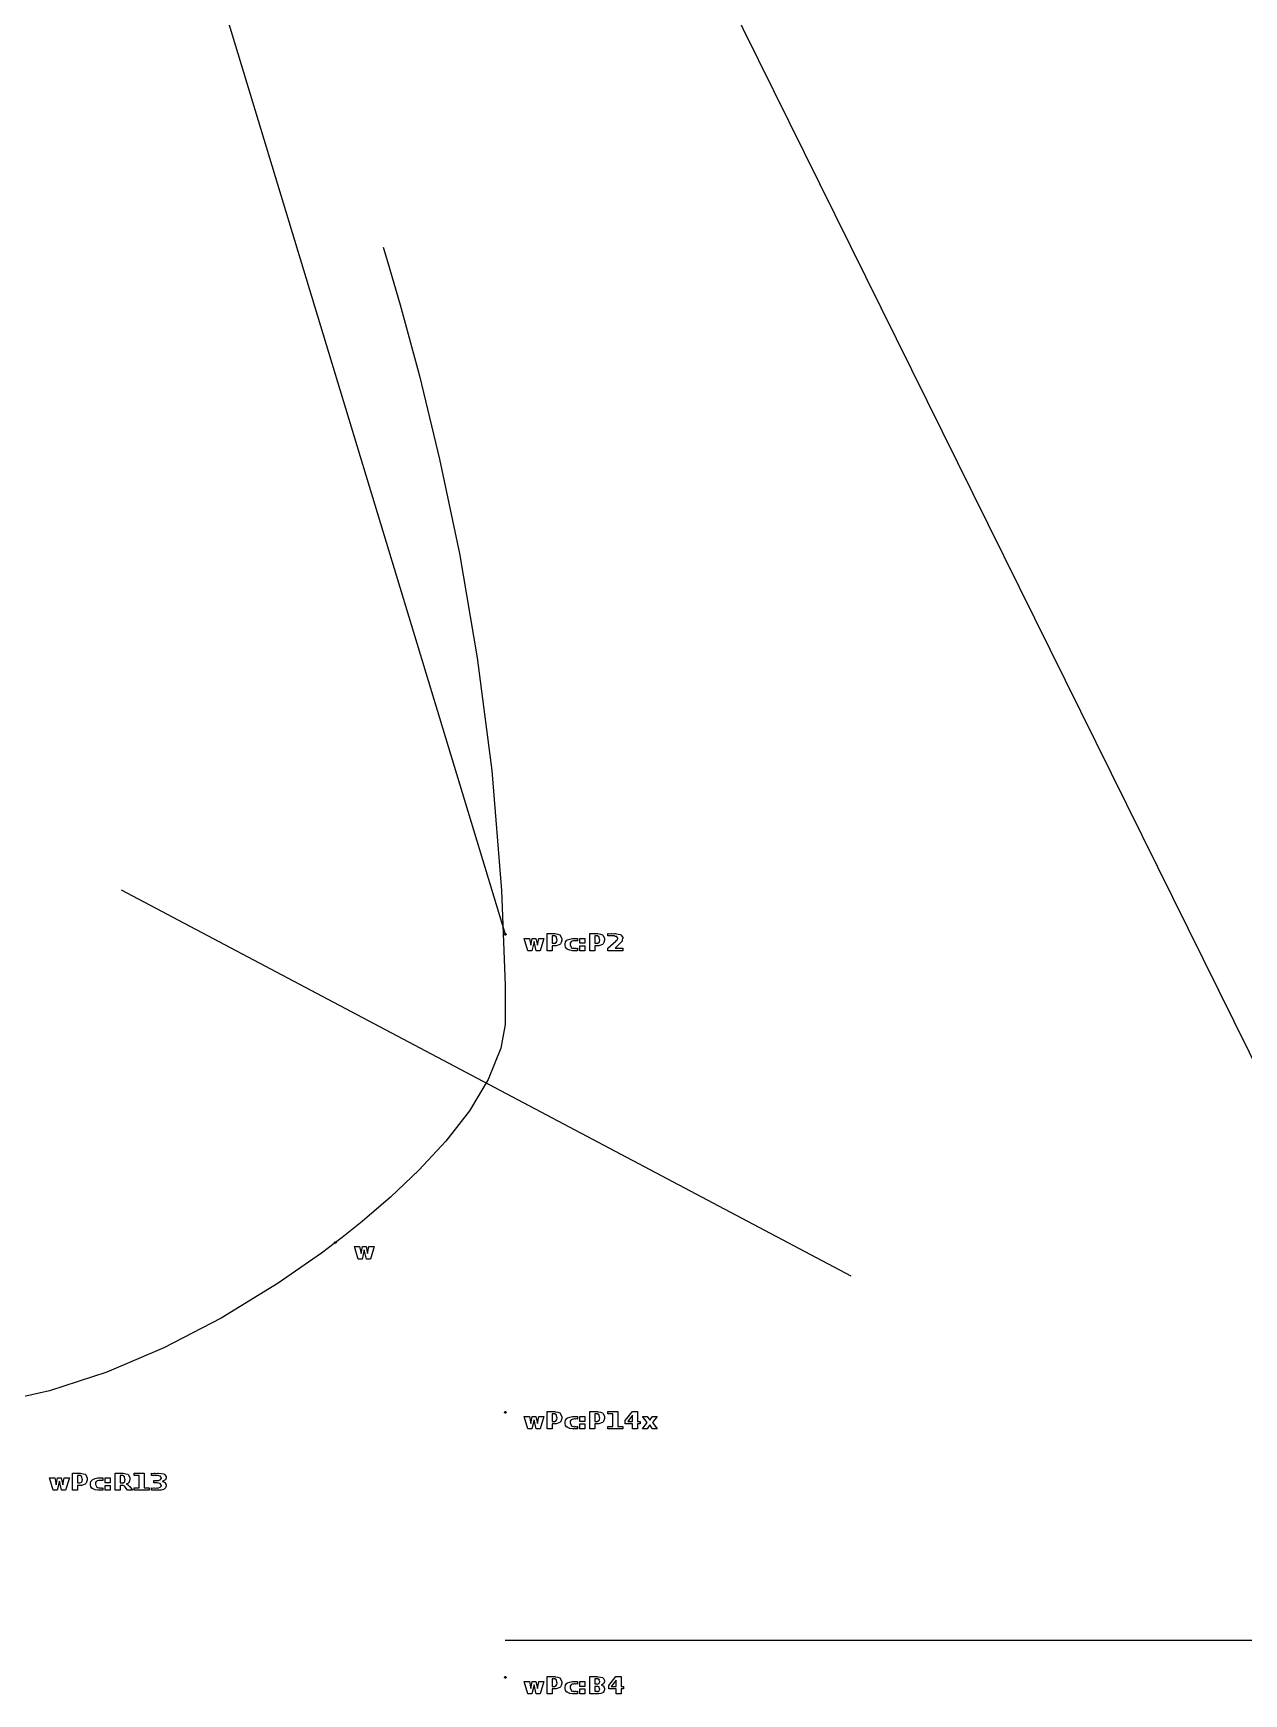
# Model space of a CAD drawing. Extents: x 0 to 25.1, y 0 to 22.3.
# Drawn here: x 11.87 to 17.65, y 8.71 to 16.63 of the extents above; entities that cross this region are included whole.
import ezdxf

# ---------------------------------------------------------------- set-up
doc = ezdxf.new("R2010")
doc.units = 0
doc.layers.get('0').update_dxf_attribs({"linetype": 'CONTINUOUS'})

msp = doc.modelspace()

# ---------------------------------------------------------------- linework, layer by layer
at = {"color": 0}
for p, q in [((13.5736, 20.059), (19.0593, 8.9662)), ((12.2075, 18.6551), (14.1258, 12.3324)), ((13.5434, 15.6081), (13.5641, 15.5397)), ((13.5641, 15.5397), (13.6241, 15.3339)), ((13.6241, 15.3339), (13.7163, 14.995)), ((13.7163, 14.995), (13.813, 14.5976)), ((13.813, 14.5976), (13.9074, 14.1476)), ((13.9074, 14.1476), (13.9928, 13.6507)), ((13.9928, 13.6507), (14.0621, 13.113)), ((14.0621, 13.113), (14.1088, 12.5403)), ((15.7761, 10.7013), (12.2962, 12.5428)), ((14.1088, 12.5403), (14.1258, 12.0891)), ((14.1258, 12.0891), (14.1258, 11.9386)), ((14.1258, 11.9014), (14.1043, 11.7894)), ((14.1258, 11.9386), (14.1258, 11.9014)), ((14.1043, 11.7894), (14.0449, 11.6389)), ((14.0449, 11.6389), (13.955, 11.4899)), ((13.955, 11.4899), (13.8424, 11.3451)), ((13.8424, 11.3451), (13.7146, 11.2071)), ((13.7146, 11.2071), (13.5792, 11.0789)), ((13.5792, 11.0789), (13.4438, 10.963)), ((13.4438, 10.963), (13.3484, 10.8869)), ((13.316, 10.8623), (13.2494, 10.8118)), ((13.3484, 10.8869), (13.316, 10.8623)), ((13.2494, 10.8118), (13.0434, 10.6685)), ((13.0434, 10.6685), (12.7708, 10.5007)), ((12.7708, 10.5007), (12.4983, 10.3592)), ((12.4983, 10.3592), (12.2257, 10.2441)), ((12.2257, 10.2441), (11.9531, 10.1557)), ((11.9531, 10.1557), (11.6806, 10.0942))]:
    msp.add_line(p, q, dxfattribs=at)
at = {"color": 93}
for p, q in [((14.1219, 12.3333), (14.1249, 12.3363)), ((14.1219, 12.3324), (14.1219, 12.3333)), ((14.1219, 12.3314), (14.1219, 12.3324)), ((14.1249, 12.3284), (14.1219, 12.3314)), ((14.1249, 12.3363), (14.1258, 12.3363)), ((14.1258, 12.3284), (14.1249, 12.3284)), ((14.1258, 12.3363), (14.1268, 12.3363)), ((14.1268, 12.3284), (14.1258, 12.3284)), ((14.1268, 12.3363), (14.1297, 12.3333)), ((14.1297, 12.3314), (14.1268, 12.3284)), ((14.1297, 12.3333), (14.1297, 12.3324)), ((14.1297, 12.3324), (14.1297, 12.3314)), ((14.1219, 10.0535), (14.1249, 10.0564)), ((14.1219, 10.0525), (14.1219, 10.0535)), ((14.1219, 10.0515), (14.1219, 10.0525)), ((14.1249, 10.0486), (14.1219, 10.0515)), ((14.1249, 10.0564), (14.1258, 10.0564)), ((14.1258, 10.0486), (14.1249, 10.0486)), ((14.1258, 10.0564), (14.1268, 10.0564)), ((14.1268, 10.0486), (14.1258, 10.0486)), ((14.1268, 10.0564), (14.1297, 10.0535)), ((14.1297, 10.0515), (14.1268, 10.0486)), ((14.1297, 10.0535), (14.1297, 10.0525)), ((14.1297, 10.0525), (14.1297, 10.0515)), ((14.1219, 8.79), (14.1249, 8.793)), ((14.1219, 8.789), (14.1219, 8.79)), ((14.1249, 8.793), (14.1258, 8.793)), ((14.1258, 8.793), (14.1268, 8.793)), ((14.1268, 8.793), (14.1297, 8.79)), ((14.1297, 8.79), (14.1297, 8.789)), ((14.1219, 8.788), (14.1219, 8.789)), ((14.1249, 8.7851), (14.1219, 8.788)), ((14.1258, 8.7851), (14.1249, 8.7851)), ((14.1268, 8.7851), (14.1258, 8.7851)), ((14.1297, 8.788), (14.1268, 8.7851)), ((14.1297, 8.789), (14.1297, 8.788))]:
    msp.add_line(p, q, dxfattribs=at)
at = {"color": 9}
for p, q in [((14.2163, 12.3126), (14.2411, 12.3126)), ((14.2343, 12.2536), (14.2163, 12.3126)), ((14.2411, 12.3126), (14.2482, 12.2794)), ((14.2482, 12.2794), (14.2544, 12.3126)), ((14.2636, 12.2968), (14.2535, 12.2536)), ((14.2544, 12.3126), (14.2725, 12.3126)), ((14.274, 12.2536), (14.2636, 12.2968)), ((14.2725, 12.3126), (14.279, 12.2796)), ((14.279, 12.2796), (14.286, 12.3126)), ((14.286, 12.3126), (14.3107, 12.3126)), ((14.3107, 12.3126), (14.2929, 12.2536)), ((14.3254, 12.336), (14.3625, 12.336)), ((14.3254, 12.2536), (14.3254, 12.336)), ((14.349, 12.3243), (14.349, 12.289)), ((14.3604, 12.3243), (14.349, 12.3243)), ((14.349, 12.289), (14.3604, 12.289)), ((14.3625, 12.2772), (14.349, 12.2772)), ((14.349, 12.2772), (14.349, 12.2536)), ((14.3625, 12.3243), (14.3604, 12.3243)), ((14.3604, 12.289), (14.3607, 12.2885)), ((14.3607, 12.2885), (14.3689, 12.2928)), ((14.3625, 12.336), (14.3646, 12.335)), ((14.3689, 12.3197), (14.3625, 12.3243)), ((14.3683, 12.2772), (14.3625, 12.2772)), ((14.3646, 12.335), (14.376, 12.3325)), ((14.3857, 12.2833), (14.3683, 12.2772)), ((14.3694, 12.3198), (14.3689, 12.3197)), ((14.3689, 12.2928), (14.3694, 12.2935)), ((14.37, 12.319), (14.3694, 12.3198)), ((14.3694, 12.2935), (14.3696, 12.2935)), ((14.3696, 12.2935), (14.3718, 12.2976)), ((14.3724, 12.3072), (14.37, 12.319)), ((14.3718, 12.2976), (14.3728, 12.3045)), ((14.3728, 12.3068), (14.3724, 12.3072)), ((14.3728, 12.3045), (14.3728, 12.3068)), ((14.376, 12.3325), (14.386, 12.3298)), ((14.3875, 12.2848), (14.3857, 12.2833)), ((14.386, 12.3298), (14.3875, 12.3284)), ((14.3875, 12.3284), (14.3886, 12.3268)), ((14.3889, 12.2861), (14.3875, 12.2848)), ((14.3886, 12.3268), (14.3961, 12.3118)), ((14.3924, 12.2927), (14.3889, 12.2861)), ((14.3951, 12.3034), (14.3924, 12.2927)), ((14.3961, 12.3068), (14.3951, 12.3034)), ((14.3961, 12.3118), (14.3961, 12.3068)), ((14.411, 12.2853), (14.4129, 12.2953)), ((14.4119, 12.2831), (14.411, 12.2853)), ((14.4119, 12.2798), (14.4119, 12.2831)), ((14.4135, 12.2698), (14.4119, 12.2798)), ((14.4129, 12.2953), (14.4204, 12.3035)), ((14.4204, 12.3035), (14.4221, 12.3048)), ((14.4221, 12.3048), (14.4232, 12.3053)), ((14.4232, 12.3053), (14.4335, 12.3095)), ((14.4335, 12.3095), (14.4463, 12.3126)), ((14.4356, 12.2831), (14.435, 12.2816)), ((14.435, 12.2816), (14.4396, 12.2709)), ((14.4387, 12.2952), (14.4353, 12.2904)), ((14.4353, 12.2904), (14.4356, 12.2849)), ((14.4356, 12.2849), (14.4356, 12.2831)), ((14.4404, 12.2959), (14.4387, 12.2952)), ((14.4411, 12.2967), (14.4404, 12.2959)), ((14.4446, 12.2988), (14.4411, 12.2967)), ((14.4515, 12.3002), (14.4446, 12.2988)), ((14.4463, 12.3126), (14.4506, 12.3126)), ((14.4506, 12.3126), (14.4507, 12.3123)), ((14.4507, 12.3123), (14.4582, 12.3126)), ((14.4539, 12.3007), (14.4515, 12.3002)), ((14.4556, 12.3007), (14.4539, 12.3007)), ((14.4611, 12.3002), (14.4556, 12.3007)), ((14.4582, 12.3126), (14.4608, 12.3126)), ((14.4608, 12.3126), (14.4612, 12.3123)), ((14.4624, 12.3007), (14.4611, 12.3002)), ((14.4612, 12.3123), (14.4685, 12.3126)), ((14.4643, 12.3007), (14.4624, 12.3007)), ((14.4701, 12.3002), (14.4643, 12.3007)), ((14.4685, 12.3126), (14.471, 12.3126)), ((14.471, 12.3007), (14.4701, 12.3002)), ((14.471, 12.3126), (14.471, 12.3007)), ((14.4819, 12.3126), (14.5056, 12.3126)), ((14.4819, 12.289), (14.4819, 12.3126)), ((14.5056, 12.289), (14.4819, 12.289)), ((14.4819, 12.2772), (14.5056, 12.2772)), ((14.4819, 12.2536), (14.4819, 12.2772)), ((14.5056, 12.3126), (14.5056, 12.289)), ((14.5056, 12.2772), (14.5056, 12.2536)), ((14.5292, 12.336), (14.5663, 12.336)), ((14.5292, 12.2536), (14.5292, 12.336)), ((14.5528, 12.3243), (14.5528, 12.289)), ((14.564, 12.3243), (14.5528, 12.3243)), ((14.5528, 12.289), (14.564, 12.289)), ((14.5663, 12.2772), (14.5528, 12.2772)), ((14.5528, 12.2772), (14.5528, 12.2536)), ((14.5663, 12.3243), (14.564, 12.3243)), ((14.564, 12.289), (14.5644, 12.2885)), ((14.5644, 12.2885), (14.5726, 12.2928)), ((14.5663, 12.336), (14.5683, 12.335)), ((14.5726, 12.3197), (14.5663, 12.3243)), ((14.5719, 12.2772), (14.5663, 12.2772)), ((14.5683, 12.335), (14.5797, 12.3325)), ((14.5893, 12.2833), (14.5719, 12.2772)), ((14.5732, 12.3198), (14.5726, 12.3197)), ((14.5726, 12.2928), (14.5732, 12.2935)), ((14.5738, 12.319), (14.5732, 12.3198)), ((14.5732, 12.2935), (14.5756, 12.2976)), ((14.5732, 12.2935), (14.5732, 12.2935)), ((14.5761, 12.3072), (14.5738, 12.319)), ((14.5756, 12.2976), (14.5764, 12.3045)), ((14.5764, 12.3068), (14.5761, 12.3072)), ((14.5764, 12.3045), (14.5764, 12.3068)), ((14.5797, 12.3325), (14.5897, 12.3298)), ((14.5912, 12.2848), (14.5893, 12.2833)), ((14.5897, 12.3298), (14.5912, 12.3284)), ((14.5912, 12.3284), (14.5922, 12.3268)), ((14.5926, 12.2861), (14.5912, 12.2848)), ((14.5922, 12.3268), (14.5999, 12.3118)), ((14.596, 12.2927), (14.5926, 12.2861)), ((14.5987, 12.3034), (14.596, 12.2927)), ((14.5999, 12.3068), (14.5987, 12.3034)), ((14.5999, 12.3118), (14.5999, 12.3068)), ((14.6157, 12.3243), (14.6157, 12.336)), ((14.6157, 12.336), (14.6161, 12.3351)), ((14.6172, 12.3243), (14.6157, 12.3243)), ((14.6157, 12.2653), (14.6531, 12.2998)), ((14.6161, 12.3351), (14.6228, 12.3344)), ((14.6221, 12.3242), (14.6172, 12.3243)), ((14.6292, 12.3243), (14.6221, 12.3242)), ((14.6228, 12.3344), (14.6303, 12.336)), ((14.6315, 12.3243), (14.6292, 12.3243)), ((14.6303, 12.336), (14.6328, 12.336)), ((14.6343, 12.3243), (14.6315, 12.3243)), ((14.6328, 12.336), (14.6342, 12.335)), ((14.6342, 12.335), (14.641, 12.3344)), ((14.6429, 12.3242), (14.6343, 12.3243)), ((14.641, 12.3344), (14.6471, 12.336)), ((14.645, 12.3243), (14.6429, 12.3242)), ((14.6464, 12.3243), (14.645, 12.3243)), ((14.6508, 12.3221), (14.6464, 12.3243)), ((14.6471, 12.336), (14.649, 12.336)), ((14.649, 12.336), (14.6518, 12.335)), ((14.6678, 12.2827), (14.6504, 12.2653)), ((14.6564, 12.3207), (14.6508, 12.3221)), ((14.6518, 12.335), (14.6644, 12.3328)), ((14.6531, 12.2998), (14.6532, 12.3)), ((14.6532, 12.3), (14.6601, 12.3056)), ((14.6581, 12.3211), (14.6564, 12.3207)), ((14.6588, 12.3205), (14.6581, 12.3211)), ((14.6626, 12.3134), (14.6588, 12.3205)), ((14.6601, 12.3056), (14.6606, 12.3061)), ((14.6606, 12.3061), (14.6629, 12.3111)), ((14.6606, 12.3061), (14.6606, 12.3061)), ((14.6629, 12.3128), (14.6626, 12.3134)), ((14.6629, 12.3111), (14.6629, 12.3128)), ((14.6644, 12.3328), (14.675, 12.3308)), ((14.6697, 12.2843), (14.6678, 12.2827)), ((14.6815, 12.2977), (14.6697, 12.2843)), ((14.675, 12.3308), (14.6767, 12.3298)), ((14.6767, 12.3298), (14.6781, 12.3282)), ((14.6781, 12.3282), (14.6864, 12.3165)), ((14.6829, 12.2992), (14.6815, 12.2977)), ((14.6835, 12.3003), (14.6829, 12.2992)), ((14.6839, 12.3054), (14.6835, 12.3003)), ((14.6853, 12.3112), (14.6839, 12.3054)), ((14.6864, 12.3126), (14.6853, 12.3112)), ((14.6864, 12.3165), (14.6864, 12.3126)), ((14.2535, 12.2536), (14.2343, 12.2536)), ((14.2929, 12.2536), (14.274, 12.2536)), ((14.349, 12.2536), (14.3254, 12.2536)), ((14.4197, 12.262), (14.4135, 12.2698)), ((14.4221, 12.2614), (14.4197, 12.262)), ((14.4239, 12.2601), (14.4221, 12.2614)), ((14.4333, 12.2555), (14.4239, 12.2601)), ((14.4463, 12.2536), (14.4333, 12.2555)), ((14.4396, 12.2709), (14.4404, 12.2701)), ((14.4404, 12.2701), (14.4403, 12.2694)), ((14.4403, 12.2694), (14.4446, 12.2662)), ((14.4446, 12.2662), (14.4515, 12.2653)), ((14.4506, 12.2536), (14.4463, 12.2536)), ((14.4525, 12.2536), (14.4506, 12.2536)), ((14.4515, 12.2653), (14.4539, 12.2653)), ((14.4582, 12.2536), (14.4525, 12.2536)), ((14.4539, 12.2653), (14.4538, 12.2651)), ((14.4538, 12.2651), (14.4569, 12.2638)), ((14.4569, 12.2638), (14.4614, 12.2653)), ((14.4608, 12.2536), (14.4582, 12.2536)), ((14.4626, 12.2536), (14.4608, 12.2536)), ((14.4614, 12.2653), (14.4629, 12.2653)), ((14.4685, 12.2536), (14.4626, 12.2536)), ((14.4629, 12.2653), (14.4631, 12.2649)), ((14.4631, 12.2649), (14.4662, 12.2638)), ((14.4662, 12.2638), (14.4697, 12.2653)), ((14.471, 12.2536), (14.4685, 12.2536)), ((14.4697, 12.2653), (14.471, 12.2653)), ((14.471, 12.2653), (14.471, 12.2536)), ((14.5056, 12.2536), (14.4819, 12.2536)), ((14.5528, 12.2536), (14.5292, 12.2536)), ((14.6157, 12.2536), (14.6157, 12.2653)), ((14.6864, 12.2536), (14.6157, 12.2536)), ((14.6504, 12.2653), (14.6864, 12.2653)), ((14.6864, 12.2653), (14.6864, 12.2536)), ((13.4065, 10.8426), (13.4312, 10.8426)), ((13.4245, 10.7835), (13.4065, 10.8426)), ((13.4436, 10.7835), (13.4245, 10.7835)), ((13.4312, 10.8426), (13.4384, 10.8093)), ((13.4384, 10.8093), (13.4447, 10.8426)), ((13.4538, 10.8267), (13.4436, 10.7835)), ((13.4447, 10.8426), (13.4627, 10.8426)), ((13.4642, 10.7835), (13.4538, 10.8267)), ((13.4627, 10.8426), (13.4692, 10.8096)), ((13.4831, 10.7835), (13.4642, 10.7835)), ((13.4692, 10.8096), (13.4761, 10.8426)), ((13.4761, 10.8426), (13.5009, 10.8426)), ((13.5009, 10.8426), (13.4831, 10.7835)), ((14.2163, 10.0328), (14.2411, 10.0328)), ((14.2343, 9.9737), (14.2163, 10.0328)), ((14.2411, 10.0328), (14.2482, 9.9996)), ((14.2482, 9.9996), (14.2544, 10.0328)), ((14.2636, 10.0169), (14.2535, 9.9737)), ((14.2544, 10.0328), (14.2725, 10.0328)), ((14.274, 9.9737), (14.2636, 10.0169)), ((14.2725, 10.0328), (14.279, 9.9998)), ((14.279, 9.9998), (14.286, 10.0328)), ((14.286, 10.0328), (14.3107, 10.0328)), ((14.3107, 10.0328), (14.2929, 9.9737)), ((14.3254, 10.0562), (14.3625, 10.0562)), ((14.3254, 9.9737), (14.3254, 10.0562)), ((14.349, 10.0445), (14.349, 10.0091)), ((14.3604, 10.0445), (14.349, 10.0445)), ((14.349, 10.0091), (14.3604, 10.0091)), ((14.3625, 9.9974), (14.349, 9.9974)), ((14.349, 9.9974), (14.349, 9.9737)), ((14.3625, 10.0445), (14.3604, 10.0445)), ((14.3604, 10.0091), (14.3607, 10.0087)), ((14.3607, 10.0087), (14.3689, 10.0129)), ((14.3625, 10.0562), (14.3646, 10.0551)), ((14.3689, 10.0398), (14.3625, 10.0445)), ((14.3683, 9.9974), (14.3625, 9.9974)), ((14.3646, 10.0551), (14.376, 10.0527)), ((14.3857, 10.0035), (14.3683, 9.9974)), ((14.3694, 10.0399), (14.3689, 10.0398)), ((14.3689, 10.0129), (14.3694, 10.0137)), ((14.37, 10.0392), (14.3694, 10.0399)), ((14.3694, 10.0137), (14.3696, 10.0137)), ((14.3696, 10.0137), (14.3718, 10.0177)), ((14.3724, 10.0274), (14.37, 10.0392)), ((14.3718, 10.0177), (14.3728, 10.0246)), ((14.3728, 10.0269), (14.3724, 10.0274)), ((14.3728, 10.0246), (14.3728, 10.0269)), ((14.376, 10.0527), (14.386, 10.0499)), ((14.3875, 10.005), (14.3857, 10.0035)), ((14.386, 10.0499), (14.3875, 10.0486)), ((14.3875, 10.0486), (14.3886, 10.0469)), ((14.3889, 10.0063), (14.3875, 10.005)), ((14.3886, 10.0469), (14.3961, 10.032)), ((14.3924, 10.0129), (14.3889, 10.0063)), ((14.3951, 10.0236), (14.3924, 10.0129)), ((14.3961, 10.0269), (14.3951, 10.0236)), ((14.3961, 10.032), (14.3961, 10.0269)), ((14.411, 10.0054), (14.4129, 10.0154)), ((14.4119, 10.0033), (14.411, 10.0054)), ((14.4119, 9.9999), (14.4119, 10.0033)), ((14.4135, 9.9899), (14.4119, 9.9999)), ((14.4129, 10.0154), (14.4204, 10.0237)), ((14.4197, 9.9822), (14.4135, 9.9899)), ((14.4221, 9.9816), (14.4197, 9.9822)), ((14.4204, 10.0237), (14.4221, 10.025)), ((14.4221, 10.025), (14.4232, 10.0255)), ((14.4239, 9.9802), (14.4221, 9.9816)), ((14.4232, 10.0255), (14.4335, 10.0296)), ((14.4333, 9.9757), (14.4239, 9.9802)), ((14.4335, 10.0296), (14.4463, 10.0328)), ((14.4356, 10.0033), (14.435, 10.0017)), ((14.435, 10.0017), (14.4396, 9.991)), ((14.4387, 10.0153), (14.4353, 10.0105)), ((14.4353, 10.0105), (14.4356, 10.0051)), ((14.4356, 10.0051), (14.4356, 10.0033)), ((14.4404, 10.0161), (14.4387, 10.0153)), ((14.4396, 9.991), (14.4404, 9.9902)), ((14.4404, 9.9902), (14.4403, 9.9896)), ((14.4403, 9.9896), (14.4446, 9.9863)), ((14.4411, 10.0169), (14.4404, 10.0161)), ((14.4446, 10.0189), (14.4411, 10.0169)), ((14.4515, 10.0204), (14.4446, 10.0189)), ((14.4446, 9.9863), (14.4515, 9.9855)), ((14.4463, 10.0328), (14.4506, 10.0328)), ((14.4506, 10.0328), (14.4507, 10.0325)), ((14.4507, 10.0325), (14.4582, 10.0328)), ((14.4539, 10.0208), (14.4515, 10.0204)), ((14.4515, 9.9855), (14.4539, 9.9855)), ((14.4539, 9.9855), (14.4538, 9.9853)), ((14.4538, 9.9853), (14.4569, 9.984)), ((14.4556, 10.0208), (14.4539, 10.0208)), ((14.4611, 10.0204), (14.4556, 10.0208)), ((14.4569, 9.984), (14.4614, 9.9855)), ((14.4582, 10.0328), (14.4608, 10.0328)), ((14.4608, 10.0328), (14.4612, 10.0325)), ((14.4624, 10.0208), (14.4611, 10.0204)), ((14.4612, 10.0325), (14.4685, 10.0328)), ((14.4614, 9.9855), (14.4629, 9.9855)), ((14.4643, 10.0208), (14.4624, 10.0208)), ((14.4629, 9.9855), (14.4631, 9.985)), ((14.4631, 9.985), (14.4662, 9.984)), ((14.4701, 10.0204), (14.4643, 10.0208)), ((14.4662, 9.984), (14.4697, 9.9855)), ((14.4685, 10.0328), (14.471, 10.0328)), ((14.4697, 9.9855), (14.471, 9.9855)), ((14.471, 10.0208), (14.4701, 10.0204)), ((14.471, 10.0328), (14.471, 10.0208)), ((14.471, 9.9855), (14.471, 9.9737)), ((14.4819, 10.0328), (14.5056, 10.0328)), ((14.4819, 10.0091), (14.4819, 10.0328)), ((14.5056, 10.0091), (14.4819, 10.0091)), ((14.4819, 9.9974), (14.5056, 9.9974)), ((14.4819, 9.9737), (14.4819, 9.9974)), ((14.5056, 10.0328), (14.5056, 10.0091)), ((14.5056, 9.9974), (14.5056, 9.9737)), ((14.5292, 10.0562), (14.5663, 10.0562)), ((14.5292, 9.9737), (14.5292, 10.0562)), ((14.5528, 10.0445), (14.5528, 10.0091)), ((14.564, 10.0445), (14.5528, 10.0445)), ((14.5528, 10.0091), (14.564, 10.0091)), ((14.5663, 9.9974), (14.5528, 9.9974)), ((14.5528, 9.9974), (14.5528, 9.9737)), ((14.5663, 10.0445), (14.564, 10.0445)), ((14.564, 10.0091), (14.5644, 10.0087)), ((14.5644, 10.0087), (14.5726, 10.0129)), ((14.5663, 10.0562), (14.5683, 10.0551)), ((14.5726, 10.0398), (14.5663, 10.0445)), ((14.5719, 9.9974), (14.5663, 9.9974)), ((14.5683, 10.0551), (14.5797, 10.0527)), ((14.5893, 10.0035), (14.5719, 9.9974)), ((14.5732, 10.0399), (14.5726, 10.0398)), ((14.5726, 10.0129), (14.5732, 10.0137)), ((14.5738, 10.0392), (14.5732, 10.0399)), ((14.5732, 10.0137), (14.5756, 10.0177)), ((14.5732, 10.0137), (14.5732, 10.0137)), ((14.5761, 10.0274), (14.5738, 10.0392)), ((14.5756, 10.0177), (14.5764, 10.0246)), ((14.5764, 10.0269), (14.5761, 10.0274)), ((14.5764, 10.0246), (14.5764, 10.0269)), ((14.5797, 10.0527), (14.5897, 10.0499)), ((14.5912, 10.005), (14.5893, 10.0035)), ((14.5897, 10.0499), (14.5912, 10.0486)), ((14.5912, 10.0486), (14.5922, 10.0469)), ((14.5926, 10.0063), (14.5912, 10.005)), ((14.5922, 10.0469), (14.5999, 10.032)), ((14.596, 10.0129), (14.5926, 10.0063)), ((14.5987, 10.0236), (14.596, 10.0129)), ((14.5999, 10.0269), (14.5987, 10.0236)), ((14.5999, 10.032), (14.5999, 10.0269)), ((14.6157, 10.0445), (14.6157, 10.0562)), ((14.6157, 10.0562), (14.6393, 10.0562)), ((14.6393, 10.0445), (14.6157, 10.0445)), ((14.6157, 9.9855), (14.6393, 9.9855)), ((14.6157, 9.9737), (14.6157, 9.9855)), ((14.6393, 10.0562), (14.6629, 10.0562)), ((14.6393, 9.9855), (14.6393, 10.0445)), ((14.6629, 10.0562), (14.6629, 9.9855)), ((14.6629, 9.9855), (14.6864, 9.9855)), ((14.6864, 9.9855), (14.6864, 9.9737)), ((14.6978, 10.0132), (14.7324, 10.0562)), ((14.6978, 9.9974), (14.6978, 10.0132)), ((14.7332, 9.9974), (14.6978, 9.9974)), ((14.7332, 10.0386), (14.71, 10.0091)), ((14.71, 10.0091), (14.7332, 10.0091)), ((14.7324, 10.0562), (14.7568, 10.0562)), ((14.7332, 10.0091), (14.7332, 10.0386)), ((14.7332, 9.9737), (14.7332, 9.9974)), ((14.7568, 10.0562), (14.7568, 10.0091)), ((14.7568, 10.0091), (14.7686, 10.0091)), ((14.7686, 9.9974), (14.7568, 9.9974)), ((14.7568, 9.9974), (14.7568, 9.9737)), ((14.7686, 10.0091), (14.7686, 9.9974)), ((14.8033, 10.0039), (14.78, 10.0328)), ((14.78, 10.0328), (14.8029, 10.0328)), ((14.78, 9.9737), (14.8033, 10.0039)), ((14.8153, 9.9926), (14.8025, 9.9737)), ((14.8029, 10.0328), (14.8153, 10.0145)), ((14.8153, 10.0145), (14.8276, 10.0328)), ((14.8283, 9.9737), (14.8153, 9.9926)), ((14.8507, 10.0328), (14.8275, 10.0039)), ((14.8275, 10.0039), (14.8507, 9.9737)), ((14.8276, 10.0328), (14.8507, 10.0328)), ((14.2535, 9.9737), (14.2343, 9.9737)), ((14.2929, 9.9737), (14.274, 9.9737)), ((14.349, 9.9737), (14.3254, 9.9737)), ((14.4463, 9.9737), (14.4333, 9.9757)), ((14.4506, 9.9737), (14.4463, 9.9737)), ((14.4525, 9.9737), (14.4506, 9.9737)), ((14.4582, 9.9737), (14.4525, 9.9737)), ((14.4608, 9.9737), (14.4582, 9.9737)), ((14.4626, 9.9737), (14.4608, 9.9737)), ((14.4685, 9.9737), (14.4626, 9.9737)), ((14.471, 9.9737), (14.4685, 9.9737)), ((14.5056, 9.9737), (14.4819, 9.9737)), ((14.5528, 9.9737), (14.5292, 9.9737)), ((14.6864, 9.9737), (14.6157, 9.9737)), ((14.7568, 9.9737), (14.7332, 9.9737)), ((14.8025, 9.9737), (14.78, 9.9737)), ((14.8507, 9.9737), (14.8283, 9.9737)), ((12.0619, 9.7631), (12.099, 9.7631)), ((12.0619, 9.6807), (12.0619, 9.7631)), ((12.0856, 9.7514), (12.0856, 9.716)), ((12.0968, 9.7514), (12.0856, 9.7514)), ((12.099, 9.7514), (12.0968, 9.7514)), ((12.099, 9.7631), (12.1011, 9.762)), ((12.1054, 9.7468), (12.099, 9.7514)), ((12.1011, 9.762), (12.1125, 9.7596)), ((12.106, 9.7469), (12.1054, 9.7468)), ((12.1065, 9.7461), (12.106, 9.7469)), ((12.1089, 9.7343), (12.1065, 9.7461)), ((12.1125, 9.7596), (12.1225, 9.7568)), ((12.1225, 9.7568), (12.124, 9.7555)), ((12.124, 9.7555), (12.1251, 9.7538)), ((12.1251, 9.7538), (12.1327, 9.7389)), ((12.2656, 9.6807), (12.2656, 9.7631)), ((12.2656, 9.7631), (12.3017, 9.7631)), ((12.299, 9.7514), (12.2893, 9.7514)), ((12.2893, 9.7514), (12.2893, 9.716)), ((12.3015, 9.7514), (12.299, 9.7514)), ((12.3091, 9.7471), (12.3015, 9.7514)), ((12.3017, 9.7631), (12.3041, 9.762)), ((12.3041, 9.762), (12.3164, 9.7598)), ((12.3097, 9.7473), (12.3091, 9.7471)), ((12.3102, 9.7466), (12.3097, 9.7473)), ((12.3126, 9.7345), (12.3102, 9.7466)), ((12.3164, 9.7598), (12.3265, 9.7575)), ((12.3265, 9.7575), (12.3279, 9.7564)), ((12.3279, 9.7564), (12.3289, 9.7548)), ((12.3289, 9.7548), (12.3364, 9.7406)), ((12.3364, 9.7406), (12.3364, 9.7358)), ((12.3566, 9.7514), (12.3566, 9.7631)), ((12.3566, 9.7631), (12.3802, 9.7631)), ((12.3802, 9.7514), (12.3566, 9.7514)), ((12.3802, 9.7631), (12.4039, 9.7631)), ((12.3802, 9.6924), (12.3802, 9.7514)), ((12.4039, 9.7631), (12.4039, 9.6924)), ((12.4387, 9.7514), (12.4387, 9.7631)), ((12.4387, 9.7631), (12.439, 9.7623)), ((12.4416, 9.7514), (12.4387, 9.7514)), ((12.439, 9.7623), (12.4451, 9.7615)), ((12.4505, 9.7513), (12.4416, 9.7514)), ((12.4451, 9.7615), (12.452, 9.7631)), ((12.4526, 9.7514), (12.4505, 9.7513)), ((12.452, 9.7631), (12.4543, 9.7631)), ((12.4555, 9.7514), (12.4526, 9.7514)), ((12.4543, 9.7631), (12.4544, 9.7625)), ((12.4544, 9.7625), (12.4603, 9.7615)), ((12.4645, 9.7513), (12.4555, 9.7514)), ((12.4603, 9.7615), (12.4672, 9.7631)), ((12.4667, 9.7514), (12.4645, 9.7513)), ((12.4683, 9.7514), (12.4667, 9.7514)), ((12.4672, 9.7631), (12.4695, 9.7631)), ((12.4732, 9.7491), (12.4683, 9.7514)), ((12.4695, 9.7631), (12.4728, 9.762)), ((12.4728, 9.762), (12.4869, 9.7602)), ((12.4791, 9.7479), (12.4732, 9.7491)), ((12.4808, 9.7484), (12.4791, 9.7479)), ((12.4817, 9.7479), (12.4808, 9.7484)), ((12.4857, 9.7405), (12.4817, 9.7479)), ((12.486, 9.7399), (12.4857, 9.7405)), ((12.486, 9.7383), (12.486, 9.7399)), ((12.4869, 9.7602), (12.4978, 9.7588)), ((12.4978, 9.7588), (12.4995, 9.7579)), ((12.4995, 9.7579), (12.5009, 9.7564)), ((12.5009, 9.7564), (12.5094, 9.7457)), ((12.5084, 9.7405), (12.5066, 9.7347)), ((12.5094, 9.7421), (12.5084, 9.7405)), ((12.5094, 9.7457), (12.5094, 9.7421)), ((11.9528, 9.7397), (11.9775, 9.7397)), ((11.9708, 9.6807), (11.9528, 9.7397)), ((11.9899, 9.6807), (11.9708, 9.6807)), ((11.9775, 9.7397), (11.9847, 9.7065)), ((11.9847, 9.7065), (11.991, 9.7397)), ((12.0001, 9.7239), (11.9899, 9.6807)), ((11.991, 9.7397), (12.009, 9.7397)), ((12.0105, 9.6807), (12.0001, 9.7239)), ((12.009, 9.7397), (12.0155, 9.7067)), ((12.0294, 9.6807), (12.0105, 9.6807)), ((12.0155, 9.7067), (12.0225, 9.7397)), ((12.0225, 9.7397), (12.0472, 9.7397)), ((12.0472, 9.7397), (12.0294, 9.6807)), ((12.0856, 9.6807), (12.0619, 9.6807)), ((12.0856, 9.716), (12.0968, 9.716)), ((12.099, 9.7043), (12.0856, 9.7043)), ((12.0856, 9.7043), (12.0856, 9.6807)), ((12.0968, 9.716), (12.0972, 9.7156)), ((12.0972, 9.7156), (12.1054, 9.7198)), ((12.1048, 9.7043), (12.099, 9.7043)), ((12.1221, 9.7104), (12.1048, 9.7043)), ((12.1054, 9.7198), (12.106, 9.7206)), ((12.106, 9.7206), (12.1083, 9.7247)), ((12.106, 9.7206), (12.106, 9.7206)), ((12.1083, 9.7247), (12.1092, 9.7316)), ((12.1092, 9.7338), (12.1089, 9.7343)), ((12.1092, 9.7316), (12.1092, 9.7338)), ((12.124, 9.7119), (12.1221, 9.7104)), ((12.1254, 9.7132), (12.124, 9.7119)), ((12.1288, 9.7198), (12.1254, 9.7132)), ((12.1316, 9.7305), (12.1288, 9.7198)), ((12.1327, 9.7338), (12.1316, 9.7305)), ((12.1327, 9.7389), (12.1327, 9.7338)), ((12.1475, 9.7124), (12.1495, 9.7223)), ((12.1484, 9.7102), (12.1475, 9.7124)), ((12.1484, 9.7069), (12.1484, 9.7102)), ((12.15, 9.6968), (12.1484, 9.7069)), ((12.1495, 9.7223), (12.1569, 9.7306)), ((12.1563, 9.6891), (12.15, 9.6968)), ((12.1586, 9.6885), (12.1563, 9.6891)), ((12.1569, 9.7306), (12.1586, 9.7319)), ((12.1586, 9.7319), (12.1597, 9.7324)), ((12.1604, 9.6872), (12.1586, 9.6885)), ((12.1597, 9.7324), (12.1699, 9.7365)), ((12.1698, 9.6826), (12.1604, 9.6872)), ((12.1827, 9.6807), (12.1698, 9.6826)), ((12.1699, 9.7365), (12.1828, 9.7397)), ((12.1721, 9.7102), (12.1714, 9.7087)), ((12.1714, 9.7087), (12.1761, 9.698)), ((12.1752, 9.7223), (12.1717, 9.7174)), ((12.1717, 9.7174), (12.1721, 9.712)), ((12.1721, 9.712), (12.1721, 9.7102)), ((12.1769, 9.723), (12.1752, 9.7223)), ((12.1761, 9.698), (12.1769, 9.6972)), ((12.1769, 9.6972), (12.1767, 9.6965)), ((12.1767, 9.6965), (12.181, 9.6933)), ((12.1776, 9.7238), (12.1769, 9.723)), ((12.1811, 9.7259), (12.1776, 9.7238)), ((12.181, 9.6933), (12.188, 9.6924)), ((12.188, 9.7273), (12.1811, 9.7259)), ((12.1871, 9.6807), (12.1827, 9.6807)), ((12.1828, 9.7397), (12.1871, 9.7397)), ((12.1871, 9.7397), (12.1872, 9.7394)), ((12.189, 9.6807), (12.1871, 9.6807)), ((12.1872, 9.7394), (12.1947, 9.7397)), ((12.1903, 9.7278), (12.188, 9.7273)), ((12.188, 9.6924), (12.1903, 9.6924)), ((12.1947, 9.6807), (12.189, 9.6807)), ((12.1921, 9.7278), (12.1903, 9.7278)), ((12.1903, 9.6924), (12.1903, 9.6922)), ((12.1903, 9.6922), (12.1935, 9.6909)), ((12.1975, 9.7273), (12.1921, 9.7278)), ((12.1935, 9.6909), (12.1979, 9.6924)), ((12.1947, 9.7397), (12.1973, 9.7397)), ((12.1973, 9.6807), (12.1947, 9.6807)), ((12.1973, 9.7397), (12.1977, 9.7394)), ((12.1992, 9.6807), (12.1973, 9.6807)), ((12.1988, 9.7278), (12.1975, 9.7273)), ((12.1977, 9.7394), (12.205, 9.7397)), ((12.1979, 9.6924), (12.1994, 9.6924)), ((12.2007, 9.7278), (12.1988, 9.7278)), ((12.2049, 9.6807), (12.1992, 9.6807)), ((12.1994, 9.6924), (12.1995, 9.6919)), ((12.1995, 9.6919), (12.2027, 9.6909)), ((12.2066, 9.7273), (12.2007, 9.7278)), ((12.2027, 9.6909), (12.2063, 9.6924)), ((12.2075, 9.6807), (12.2049, 9.6807)), ((12.205, 9.7397), (12.2075, 9.7397)), ((12.2063, 9.6924), (12.2075, 9.6924)), ((12.2075, 9.7278), (12.2066, 9.7273)), ((12.2075, 9.7397), (12.2075, 9.7278)), ((12.2075, 9.6924), (12.2075, 9.6807)), ((12.2184, 9.7397), (12.2421, 9.7397)), ((12.2184, 9.716), (12.2184, 9.7397)), ((12.2421, 9.716), (12.2184, 9.716)), ((12.2184, 9.7043), (12.2421, 9.7043)), ((12.2184, 9.6807), (12.2184, 9.7043)), ((12.2421, 9.6807), (12.2184, 9.6807)), ((12.2421, 9.7397), (12.2421, 9.716)), ((12.2421, 9.7043), (12.2421, 9.6807)), ((12.2893, 9.6807), (12.2656, 9.6807)), ((12.2893, 9.716), (12.299, 9.716)), ((12.2893, 9.7043), (12.2893, 9.6807)), ((12.3019, 9.7043), (12.2893, 9.7043)), ((12.299, 9.716), (12.3, 9.7154)), ((12.3, 9.7154), (12.3091, 9.7195)), ((12.3024, 9.7043), (12.3019, 9.7043)), ((12.3041, 9.7029), (12.3024, 9.7043)), ((12.3072, 9.7024), (12.3041, 9.7029)), ((12.3082, 9.7026), (12.3072, 9.7024)), ((12.3085, 9.7023), (12.3082, 9.7026)), ((12.3127, 9.6968), (12.3085, 9.7023)), ((12.3091, 9.7195), (12.3097, 9.7202)), ((12.3097, 9.7202), (12.3121, 9.7242)), ((12.3097, 9.7202), (12.3097, 9.7202)), ((12.3121, 9.7242), (12.3129, 9.7314)), ((12.3129, 9.7338), (12.3126, 9.7345)), ((12.3136, 9.6961), (12.3127, 9.6968)), ((12.3129, 9.7314), (12.3129, 9.7338)), ((12.3251, 9.6807), (12.3136, 9.6961)), ((12.3204, 9.7107), (12.319, 9.7102)), ((12.319, 9.7102), (12.319, 9.7093)), ((12.319, 9.7093), (12.3268, 9.707)), ((12.3255, 9.7125), (12.3204, 9.7107)), ((12.3483, 9.6807), (12.3251, 9.6807)), ((12.3306, 9.7174), (12.3255, 9.7125)), ((12.3268, 9.707), (12.3275, 9.7065)), ((12.3275, 9.7065), (12.3278, 9.7052)), ((12.3278, 9.7052), (12.3308, 9.7017)), ((12.332, 9.7193), (12.3306, 9.7174)), ((12.3308, 9.7017), (12.3346, 9.6994)), ((12.3327, 9.7204), (12.332, 9.7193)), ((12.3336, 9.725), (12.3327, 9.7204)), ((12.3353, 9.7332), (12.3336, 9.725)), ((12.3346, 9.6994), (12.3353, 9.6985)), ((12.3364, 9.7358), (12.3353, 9.7332)), ((12.3353, 9.6985), (12.3483, 9.6807)), ((12.3566, 9.6924), (12.3802, 9.6924)), ((12.3566, 9.6807), (12.3566, 9.6924)), ((12.4273, 9.6807), (12.3566, 9.6807)), ((12.4039, 9.6924), (12.4273, 9.6924)), ((12.4273, 9.6924), (12.4273, 9.6807)), ((12.4387, 9.6807), (12.4387, 9.6924)), ((12.4387, 9.6924), (12.4388, 9.6919)), ((12.4413, 9.6807), (12.4387, 9.6807)), ((12.4388, 9.6919), (12.4441, 9.6909)), ((12.4494, 9.6807), (12.4413, 9.6807)), ((12.4441, 9.6909), (12.4503, 9.6924)), ((12.453, 9.6807), (12.4494, 9.6807)), ((12.4503, 9.6924), (12.4524, 9.6924)), ((12.4506, 9.716), (12.4506, 9.7278)), ((12.4506, 9.7278), (12.4632, 9.7278)), ((12.4628, 9.716), (12.4506, 9.716)), ((12.4524, 9.6924), (12.4525, 9.6918)), ((12.4525, 9.6918), (12.4577, 9.6909)), ((12.4558, 9.6807), (12.453, 9.6807)), ((12.4641, 9.6807), (12.4558, 9.6807)), ((12.4577, 9.6909), (12.4638, 9.6924)), ((12.4666, 9.716), (12.4628, 9.716)), ((12.4632, 9.7278), (12.4644, 9.7273)), ((12.4638, 9.6924), (12.4658, 9.6924)), ((12.4678, 9.6807), (12.4641, 9.6807)), ((12.4644, 9.7273), (12.4722, 9.7278)), ((12.4658, 9.6924), (12.4665, 9.6915)), ((12.4665, 9.6915), (12.473, 9.6917)), ((12.478, 9.7132), (12.4666, 9.716)), ((12.4722, 9.6807), (12.4678, 9.6807)), ((12.4722, 9.7278), (12.4794, 9.7303)), ((12.4854, 9.6814), (12.4722, 9.6807)), ((12.473, 9.6917), (12.4799, 9.6949)), ((12.4799, 9.713), (12.478, 9.7132)), ((12.4794, 9.7303), (12.4804, 9.7308)), ((12.4809, 9.7125), (12.4799, 9.713)), ((12.4799, 9.6949), (12.4808, 9.6954)), ((12.4804, 9.7308), (12.4831, 9.7336)), ((12.4804, 9.7308), (12.4804, 9.7308)), ((12.4806, 9.6959), (12.486, 9.7022)), ((12.4808, 9.6954), (12.4806, 9.6959)), ((12.4857, 9.7045), (12.4809, 9.7125)), ((12.4831, 9.7336), (12.486, 9.7383)), ((12.4968, 9.6851), (12.4854, 9.6814)), ((12.486, 9.7043), (12.4857, 9.7045)), ((12.486, 9.7022), (12.486, 9.7043)), ((12.4925, 9.724), (12.491, 9.7236)), ((12.491, 9.7236), (12.4918, 9.7232)), ((12.4918, 9.7232), (12.5039, 9.7173)), ((12.4979, 9.7251), (12.4925, 9.724)), ((12.4988, 9.6865), (12.4968, 9.6851)), ((12.5032, 9.7286), (12.4979, 9.7251)), ((12.5005, 9.6876), (12.4988, 9.6865)), ((12.5051, 9.6928), (12.5005, 9.6876)), ((12.5047, 9.7299), (12.5032, 9.7286)), ((12.5039, 9.7173), (12.5047, 9.7165)), ((12.5054, 9.7307), (12.5047, 9.7299)), ((12.5047, 9.7165), (12.5048, 9.715)), ((12.5048, 9.715), (12.5094, 9.7069)), ((12.5084, 9.7014), (12.5051, 9.6928)), ((12.5066, 9.7347), (12.5054, 9.7307)), ((12.5094, 9.7041), (12.5084, 9.7014)), ((12.5094, 9.7069), (12.5094, 9.7041)), ((14.3254, 8.7927), (14.3625, 8.7927)), ((14.3254, 8.7103), (14.3254, 8.7927)), ((14.3625, 8.7927), (14.3646, 8.7917)), ((14.3646, 8.7917), (14.376, 8.7892)), ((14.5292, 8.7103), (14.5292, 8.7927)), ((14.5292, 8.7927), (14.5643, 8.7927)), ((14.5643, 8.7927), (14.5669, 8.7917)), ((14.5669, 8.7917), (14.5797, 8.7897)), ((14.5797, 8.7897), (14.59, 8.7881)), ((14.6192, 8.7498), (14.6536, 8.7927)), ((14.6536, 8.7927), (14.6782, 8.7927)), ((14.6782, 8.7927), (14.6782, 8.7457)), ((14.2163, 8.7693), (14.2411, 8.7693)), ((14.2343, 8.7103), (14.2163, 8.7693)), ((14.2411, 8.7693), (14.2482, 8.7361)), ((14.2482, 8.7361), (14.2544, 8.7693)), ((14.2636, 8.7535), (14.2535, 8.7103)), ((14.2544, 8.7693), (14.2725, 8.7693)), ((14.274, 8.7103), (14.2636, 8.7535)), ((14.2725, 8.7693), (14.279, 8.7363)), ((14.279, 8.7363), (14.286, 8.7693)), ((14.286, 8.7693), (14.3107, 8.7693)), ((14.3107, 8.7693), (14.2929, 8.7103)), ((14.349, 8.781), (14.349, 8.7457)), ((14.3604, 8.781), (14.349, 8.781)), ((14.349, 8.7457), (14.3604, 8.7457)), ((14.3625, 8.7339), (14.349, 8.7339)), ((14.349, 8.7339), (14.349, 8.7103)), ((14.3625, 8.781), (14.3604, 8.781)), ((14.3604, 8.7457), (14.3607, 8.7452)), ((14.3607, 8.7452), (14.3689, 8.7495)), ((14.3689, 8.7764), (14.3625, 8.781)), ((14.3683, 8.7339), (14.3625, 8.7339)), ((14.3857, 8.74), (14.3683, 8.7339)), ((14.3694, 8.7765), (14.3689, 8.7764)), ((14.3689, 8.7495), (14.3694, 8.7502)), ((14.37, 8.7757), (14.3694, 8.7765)), ((14.3694, 8.7502), (14.3696, 8.7502)), ((14.3696, 8.7502), (14.3718, 8.7543)), ((14.3724, 8.7639), (14.37, 8.7757)), ((14.3718, 8.7543), (14.3728, 8.7612)), ((14.3728, 8.7635), (14.3724, 8.7639)), ((14.3728, 8.7612), (14.3728, 8.7635)), ((14.376, 8.7892), (14.386, 8.7865)), ((14.3875, 8.7415), (14.3857, 8.74)), ((14.386, 8.7865), (14.3875, 8.7851)), ((14.3875, 8.7851), (14.3886, 8.7835)), ((14.3889, 8.7428), (14.3875, 8.7415)), ((14.3886, 8.7835), (14.3961, 8.7685)), ((14.3924, 8.7494), (14.3889, 8.7428)), ((14.3951, 8.7601), (14.3924, 8.7494)), ((14.3961, 8.7635), (14.3951, 8.7601)), ((14.3961, 8.7685), (14.3961, 8.7635)), ((14.411, 8.742), (14.4129, 8.752)), ((14.4119, 8.7398), (14.411, 8.742)), ((14.4119, 8.7365), (14.4119, 8.7398)), ((14.4135, 8.7265), (14.4119, 8.7365)), ((14.4129, 8.752), (14.4204, 8.7602)), ((14.4197, 8.7188), (14.4135, 8.7265)), ((14.4221, 8.7181), (14.4197, 8.7188)), ((14.4204, 8.7602), (14.4221, 8.7615)), ((14.4221, 8.7615), (14.4232, 8.762)), ((14.4239, 8.7168), (14.4221, 8.7181)), ((14.4232, 8.762), (14.4335, 8.7662)), ((14.4333, 8.7122), (14.4239, 8.7168)), ((14.4463, 8.7103), (14.4333, 8.7122)), ((14.4335, 8.7662), (14.4463, 8.7693)), ((14.4356, 8.7398), (14.435, 8.7383)), ((14.435, 8.7383), (14.4396, 8.7276)), ((14.4387, 8.7519), (14.4353, 8.7471)), ((14.4353, 8.7471), (14.4356, 8.7416)), ((14.4356, 8.7416), (14.4356, 8.7398)), ((14.4404, 8.7526), (14.4387, 8.7519)), ((14.4396, 8.7276), (14.4404, 8.7268)), ((14.4404, 8.7268), (14.4403, 8.7261)), ((14.4403, 8.7261), (14.4446, 8.7229)), ((14.4411, 8.7534), (14.4404, 8.7526)), ((14.4446, 8.7555), (14.4411, 8.7534)), ((14.4515, 8.7569), (14.4446, 8.7555)), ((14.4446, 8.7229), (14.4515, 8.722)), ((14.4463, 8.7693), (14.4506, 8.7693)), ((14.4506, 8.7693), (14.4507, 8.769)), ((14.4507, 8.769), (14.4582, 8.7693)), ((14.4539, 8.7574), (14.4515, 8.7569)), ((14.4515, 8.722), (14.4539, 8.722)), ((14.4539, 8.722), (14.4538, 8.7218)), ((14.4538, 8.7218), (14.4569, 8.7205)), ((14.4556, 8.7574), (14.4539, 8.7574)), ((14.4611, 8.7569), (14.4556, 8.7574)), ((14.4569, 8.7205), (14.4614, 8.722)), ((14.4582, 8.7693), (14.4608, 8.7693)), ((14.4608, 8.7693), (14.4612, 8.769)), ((14.4624, 8.7574), (14.4611, 8.7569)), ((14.4612, 8.769), (14.4685, 8.7693)), ((14.4614, 8.722), (14.4629, 8.722)), ((14.4643, 8.7574), (14.4624, 8.7574)), ((14.4629, 8.722), (14.4631, 8.7216)), ((14.4631, 8.7216), (14.4662, 8.7205)), ((14.4701, 8.7569), (14.4643, 8.7574)), ((14.4662, 8.7205), (14.4697, 8.722)), ((14.4685, 8.7693), (14.471, 8.7693)), ((14.4697, 8.722), (14.471, 8.722)), ((14.471, 8.7574), (14.4701, 8.7569)), ((14.471, 8.7693), (14.471, 8.7574)), ((14.471, 8.722), (14.471, 8.7103)), ((14.4819, 8.7693), (14.5056, 8.7693)), ((14.4819, 8.7457), (14.4819, 8.7693)), ((14.5056, 8.7457), (14.4819, 8.7457)), ((14.4819, 8.7339), (14.5056, 8.7339)), ((14.4819, 8.7103), (14.4819, 8.7339)), ((14.5056, 8.7693), (14.5056, 8.7457)), ((14.5056, 8.7339), (14.5056, 8.7103)), ((14.5656, 8.781), (14.5528, 8.781)), ((14.5528, 8.781), (14.5528, 8.7574)), ((14.5528, 8.7574), (14.5656, 8.7574)), ((14.5663, 8.7457), (14.5528, 8.7457)), ((14.5528, 8.7457), (14.5528, 8.722)), ((14.5528, 8.722), (14.5663, 8.722)), ((14.5675, 8.781), (14.5656, 8.781)), ((14.5656, 8.7574), (14.5658, 8.7569)), ((14.5658, 8.7569), (14.5732, 8.7599)), ((14.5679, 8.7457), (14.5663, 8.7457)), ((14.5663, 8.722), (14.5663, 8.7217)), ((14.5663, 8.7217), (14.5697, 8.7213)), ((14.5731, 8.7775), (14.5675, 8.781)), ((14.5733, 8.7428), (14.5679, 8.7457)), ((14.5697, 8.7213), (14.5735, 8.7246)), ((14.5814, 8.711), (14.5713, 8.7103)), ((14.5736, 8.778), (14.5731, 8.7775)), ((14.5732, 8.7599), (14.5736, 8.7604)), ((14.5739, 8.7426), (14.5733, 8.7428)), ((14.5735, 8.7246), (14.5739, 8.725)), ((14.574, 8.7775), (14.5736, 8.778)), ((14.5736, 8.7604), (14.5764, 8.7671)), ((14.5736, 8.7604), (14.5736, 8.7604)), ((14.5743, 8.7422), (14.5739, 8.7426)), ((14.5739, 8.725), (14.5742, 8.7255)), ((14.5761, 8.77), (14.574, 8.7775)), ((14.5742, 8.7255), (14.5764, 8.7318)), ((14.5761, 8.7341), (14.5743, 8.7422)), ((14.5764, 8.7693), (14.5761, 8.77)), ((14.5764, 8.7339), (14.5761, 8.7341)), ((14.5764, 8.7671), (14.5764, 8.7693)), ((14.5764, 8.7318), (14.5764, 8.7339)), ((14.5901, 8.7144), (14.5814, 8.711)), ((14.5865, 8.7528), (14.5853, 8.7524)), ((14.5853, 8.7524), (14.5856, 8.7521)), ((14.5856, 8.7521), (14.5956, 8.7461)), ((14.5904, 8.7542), (14.5865, 8.7528)), ((14.59, 8.7881), (14.5914, 8.7871)), ((14.5918, 8.7157), (14.5901, 8.7144)), ((14.5949, 8.7576), (14.5904, 8.7542)), ((14.5914, 8.7871), (14.5925, 8.7856)), ((14.5932, 8.7167), (14.5918, 8.7157)), ((14.5925, 8.7856), (14.5999, 8.7737)), ((14.5963, 8.7217), (14.5932, 8.7167)), ((14.5963, 8.7589), (14.5949, 8.7576)), ((14.5956, 8.7461), (14.5963, 8.7452)), ((14.5963, 8.7452), (14.596, 8.7438)), ((14.596, 8.7438), (14.5999, 8.7356)), ((14.5968, 8.7597), (14.5963, 8.7589)), ((14.5987, 8.7302), (14.5963, 8.7217)), ((14.5972, 8.7634), (14.5968, 8.7597)), ((14.5989, 8.7685), (14.5972, 8.7634)), ((14.5999, 8.7329), (14.5987, 8.7302)), ((14.5999, 8.7698), (14.5989, 8.7685)), ((14.5999, 8.7737), (14.5999, 8.7698)), ((14.5999, 8.7356), (14.5999, 8.7329)), ((14.6192, 8.7339), (14.6192, 8.7498)), ((14.6546, 8.7339), (14.6192, 8.7339)), ((14.6546, 8.7752), (14.6312, 8.7457)), ((14.6312, 8.7457), (14.6546, 8.7457)), ((14.6546, 8.7457), (14.6546, 8.7752)), ((14.6546, 8.7103), (14.6546, 8.7339)), ((14.6782, 8.7457), (14.6899, 8.7457)), ((14.6899, 8.7339), (14.6782, 8.7339)), ((14.6782, 8.7339), (14.6782, 8.7103)), ((14.6899, 8.7457), (14.6899, 8.7339)), ((14.2535, 8.7103), (14.2343, 8.7103)), ((14.2929, 8.7103), (14.274, 8.7103)), ((14.349, 8.7103), (14.3254, 8.7103)), ((14.4506, 8.7103), (14.4463, 8.7103)), ((14.4525, 8.7103), (14.4506, 8.7103)), ((14.4582, 8.7103), (14.4525, 8.7103)), ((14.4608, 8.7103), (14.4582, 8.7103)), ((14.4626, 8.7103), (14.4608, 8.7103)), ((14.4685, 8.7103), (14.4626, 8.7103)), ((14.471, 8.7103), (14.4685, 8.7103)), ((14.5056, 8.7103), (14.4819, 8.7103)), ((14.5679, 8.7103), (14.5292, 8.7103)), ((14.5713, 8.7103), (14.5679, 8.7103)), ((14.6782, 8.7103), (14.6546, 8.7103))]:
    msp.add_line(p, q, dxfattribs=at)
at = {"color": 51}
for p, q in [((13.3121, 10.8633), (13.315, 10.8662)), ((13.3121, 10.8623), (13.3121, 10.8633)), ((13.3121, 10.8613), (13.3121, 10.8623)), ((13.315, 10.8583), (13.3121, 10.8613)), ((13.315, 10.8662), (13.316, 10.8662)), ((13.316, 10.8583), (13.315, 10.8583)), ((13.316, 10.8662), (13.317, 10.8662)), ((13.317, 10.8583), (13.316, 10.8583)), ((13.317, 10.8662), (13.32, 10.8633)), ((13.32, 10.8613), (13.317, 10.8583)), ((13.32, 10.8633), (13.32, 10.8623)), ((13.32, 10.8623), (13.32, 10.8613))]:
    msp.add_line(p, q, dxfattribs=at)
at = {"color": 171}
msp.add_line((14.1258, 8.9662), (23.7838, 8.9662), dxfattribs=at)

doc.saveas('drawing.dxf')
